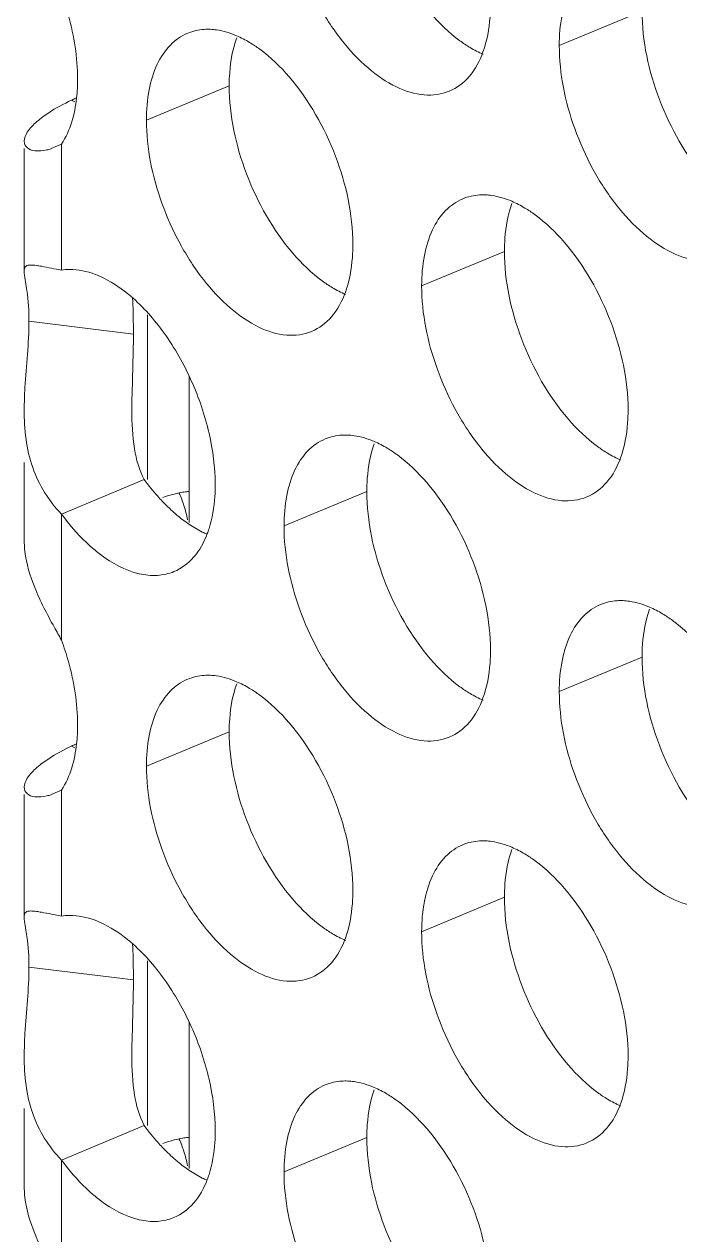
# Model space of a CAD drawing. Header units: millimetres. Extents: x 0 to 2524, y 0 to 1785.
# Drawn here: x 1789.22 to 1794.09, y 810.07 to 819.07 of the extents above; entities that cross this region are included whole.
import ezdxf

# ---------------------------------------------------------------- set-up
doc = ezdxf.new("R2010")
doc.units = ezdxf.units.MM
doc.header["$LTSCALE"] = 0.1
doc.layers.add('标注', color=251, linetype='Continuous', lineweight=9)

msp = doc.modelspace()

# ---------------------------------------------------------------- linework, layer by layer
at = {"layer": '标注'}
for p, q in [((1793.8132, 819.165), (1793.198, 818.9093)), ((1790.7447, 818.6106), (1790.1295, 818.3549)), ((1789.5986, 818.4908), (1789.5727, 818.5037)), ((1789.2212, 817.2346), (1789.2212, 818.1454)), ((1789.4984, 818.177), (1789.4205, 818.1454)), ((1789.4984, 818.177), (1789.4984, 817.2407)), ((1792.7904, 817.3802), (1792.1752, 817.1245)), ((1790.1384, 816.9084), (1790.1384, 815.6838)), ((1790.0329, 816.766), (1789.2563, 816.8621)), ((1790.4461, 815.366), (1790.4461, 816.4494)), ((1789.2212, 815.2377), (1789.2212, 815.8117)), ((1790.1136, 815.6838), (1789.4984, 815.4281)), ((1791.7675, 815.5954), (1791.1524, 815.3397)), ((1789.4984, 815.4281), (1789.4984, 814.4918)), ((1793.8132, 814.365), (1793.198, 814.1093)), ((1790.7447, 813.8106), (1790.1295, 813.5549)), ((1789.5986, 813.6908), (1789.5727, 813.7037)), ((1789.4984, 813.377), (1789.4205, 813.3454)), ((1789.4984, 813.377), (1789.4984, 812.4407)), ((1789.2212, 812.4346), (1789.2212, 813.3454)), ((1792.7904, 812.5802), (1792.1752, 812.3245)), ((1790.0329, 811.966), (1789.2563, 812.0621)), ((1790.1384, 812.1084), (1790.1384, 810.8838)), ((1790.4461, 810.566), (1790.4461, 811.6494)), ((1789.2212, 810.4377), (1789.2212, 811.0117)), ((1790.1136, 810.8838), (1789.4984, 810.6281)), ((1791.7675, 810.7954), (1791.1524, 810.5397)), ((1789.4984, 810.6281), (1789.4984, 809.6918))]:
    msp.add_line(p, q, dxfattribs=at)
for centre, radius, start, end in [((1789.1882, 819.3494), 0.929, 294.44883, 296.47049), ((1791.472, 816.6795), 1.6842, 216.24369, 221.66519), ((1791.3609, 816.5824), 1.5367, 221.71232, 223.51512), ((1790.5007, 814.944), 0.6543, 98.11425, 102.08395), ((1790.4936, 814.9923), 0.6055, 94.3287, 98.10278), ((1791.0543, 816.248), 1.0824, 230.33246, 235.77961), ((1789.8727, 815.5504), 0.758, 339.34278, 342.32676), ((1790.4674, 816.0282), 1.1282, 230.38894, 233.03812), ((1789.1882, 814.5494), 0.929, 294.44883, 296.47049), ((1791.472, 811.8795), 1.6842, 216.24369, 221.66519), ((1790.5007, 810.144), 0.6543, 98.11425, 102.08395), ((1790.4936, 810.1923), 0.6055, 94.3287, 98.10278), ((1791.3609, 811.7824), 1.5367, 221.71232, 223.51512), ((1791.0543, 811.448), 1.0824, 230.33246, 235.77961), ((1789.8727, 810.7504), 0.758, 339.34278, 342.32676), ((1790.4674, 811.2282), 1.1282, 230.38894, 233.03812)]:
    msp.add_arc(centre, radius, start, end, dxfattribs=at)
for points, knots in [([(1792.38, 818.5703), (1792.3224, 818.5464), (1792.1835, 818.5284), (1791.9711, 818.5973), (1791.761, 818.7436), (1791.564, 818.9567), (1791.3928, 819.2218), (1791.2193, 819.6108), (1791.1524, 819.931), (1791.1524, 820.1397)], [0, 0, 0, 0, 0.08419, 0.180629, 0.294901, 0.426206, 0.569756, 0.71848, 1, 1, 1, 1]), ([(1793.198, 818.9093), (1793.198, 818.9849), (1793.2095, 819.1275), (1793.267, 819.3206), (1793.3641, 819.471), (1793.4566, 819.536), (1793.5046, 819.5559)], [0, 0, 0, 0, 0.300633, 0.564844, 0.793499, 1, 1, 1, 1]), ([(1789.4984, 819.2918), (1789.5177, 819.2391), (1789.5833, 819.0354), (1789.6181, 818.8205), (1789.6181, 818.6624)], [0, 0, 0, 0, 0.26181, 1, 1, 1, 1]), ([(1792.5347, 818.8948), (1792.5088, 818.9103), (1792.4008, 818.983), (1792.3063, 819.0747), (1792.2411, 819.1504)], [0, 0, 0, 0, 0.231736, 1, 1, 1, 1]), ([(1792.6866, 819.2169), (1792.6866, 819.1846), (1792.6824, 819.0646), (1792.6608, 818.9443), (1792.631, 818.8617)], [0, 0, 0, 0, 0.269025, 1, 1, 1, 1]), ([(1794.2868, 817.9201), (1794.1384, 818.0926), (1793.9129, 818.4926), (1793.8132, 818.9424), (1793.8132, 819.165)], [0, 0, 0, 0, 0.505546, 1, 1, 1, 1]), ([(1790.1295, 818.3549), (1790.1295, 818.4305), (1790.141, 818.573), (1790.1985, 818.7661), (1790.2956, 818.9165), (1790.3881, 818.9816), (1790.4361, 819.0015)], [0, 0, 0, 0, 0.300633, 0.564844, 0.793499, 1, 1, 1, 1]), ([(1790.4361, 819.0015), (1790.475, 819.0176), (1790.5317, 819.0302), (1790.5885, 819.0307), (1790.6031, 819.0302)], [0, 0, 0, 0, 0.741995, 1, 1, 1, 1]), ([(1790.6031, 819.0302), (1790.6191, 819.0295), (1790.6867, 819.0231), (1790.7525, 819.0029), (1790.8, 818.9825)], [0, 0, 0, 0, 0.236225, 1, 1, 1, 1]), ([(1790.7447, 818.6106), (1790.7447, 818.6429), (1790.749, 818.7629), (1790.7705, 818.8831), (1790.8004, 818.9657)], [0, 0, 0, 0, 0.269025, 1, 1, 1, 1]), ([(1790.8967, 818.9327), (1790.9225, 818.9172), (1791.0305, 818.8444), (1791.1251, 818.7528), (1791.1902, 818.677)], [0, 0, 0, 0, 0.231736, 1, 1, 1, 1]), ([(1792.631, 818.8617), (1792.6072, 818.796), (1792.5451, 818.6769), (1792.4366, 818.5937), (1792.38, 818.5703)], [0, 0, 0, 0, 0.533077, 1, 1, 1, 1]), ([(1794.4257, 817.3399), (1794.3681, 817.316), (1794.2292, 817.298), (1794.0168, 817.3669), (1793.8067, 817.5133), (1793.6097, 817.7263), (1793.4385, 817.9914), (1793.265, 818.3804), (1793.198, 818.7006), (1793.198, 818.9093)], [0, 0, 0, 0, 0.08419, 0.180629, 0.294901, 0.426206, 0.569756, 0.71848, 1, 1, 1, 1]), ([(1789.6181, 818.6624), (1789.6181, 818.6151), (1789.6097, 818.4481), (1789.5643, 818.2779), (1789.4984, 818.177)], [0, 0, 0, 0, 0.282087, 1, 1, 1, 1]), ([(1791.2183, 817.3656), (1791.0699, 817.5382), (1790.8444, 817.9382), (1790.7447, 818.3879), (1790.7447, 818.6106)], [0, 0, 0, 0, 0.505546, 1, 1, 1, 1]), ([(1791.1902, 818.677), (1791.3386, 818.5044), (1791.5641, 818.1044), (1791.6638, 817.6547), (1791.6638, 817.4321)], [0, 0, 0, 0, 0.505546, 1, 1, 1, 1]), ([(1789.3592, 818.3792), (1789.3738, 818.39), (1789.4417, 818.4369), (1789.5146, 818.4761), (1789.5727, 818.5037)], [0, 0, 0, 0, 0.220086, 1, 1, 1, 1]), ([(1789.2213, 818.1983), (1789.2215, 818.2217), (1789.2472, 818.2791), (1789.289, 818.3212), (1789.316, 818.3447)], [0, 0, 0, 0, 0.395219, 1, 1, 1, 1]), ([(1791.3572, 816.7855), (1791.2996, 816.7615), (1791.1607, 816.7436), (1790.9483, 816.8125), (1790.7382, 816.9588), (1790.5412, 817.1719), (1790.37, 817.437), (1790.1965, 817.826), (1790.1295, 818.1462), (1790.1295, 818.3549)], [0, 0, 0, 0, 0.08419, 0.180629, 0.294901, 0.426206, 0.569756, 0.71848, 1, 1, 1, 1]), ([(1789.2991, 818.1277), (1789.2789, 818.1305), (1789.2395, 818.1415), (1789.2212, 818.1809), (1789.2213, 818.1983)], [0, 0, 0, 0, 0.539356, 1, 1, 1, 1]), ([(1789.4213, 818.1428), (1789.4104, 818.1392), (1789.3708, 818.1281), (1789.3286, 818.1235), (1789.2991, 818.1277)], [0, 0, 0, 0, 0.278012, 1, 1, 1, 1]), ([(1792.4818, 817.7711), (1792.5207, 817.7872), (1792.5774, 817.7999), (1792.6341, 817.8004), (1792.6488, 817.7998)], [0, 0, 0, 0, 0.741995, 1, 1, 1, 1]), ([(1792.6488, 817.7998), (1792.6648, 817.7991), (1792.7323, 817.7927), (1792.7982, 817.7725), (1792.8457, 817.7521)], [0, 0, 0, 0, 0.236225, 1, 1, 1, 1]), ([(1792.1752, 817.1245), (1792.1752, 817.2001), (1792.1867, 817.3427), (1792.2441, 817.5358), (1792.3413, 817.6862), (1792.4338, 817.7512), (1792.4818, 817.7711)], [0, 0, 0, 0, 0.300633, 0.564844, 0.793499, 1, 1, 1, 1]), ([(1792.7904, 817.3802), (1792.7904, 817.4125), (1792.7947, 817.5325), (1792.8162, 817.6528), (1792.846, 817.7353)], [0, 0, 0, 0, 0.269025, 1, 1, 1, 1]), ([(1792.9423, 817.7023), (1792.9682, 817.6868), (1793.0762, 817.6141), (1793.1707, 817.5224), (1793.2359, 817.4467)], [0, 0, 0, 0, 0.231736, 1, 1, 1, 1]), ([(1791.6638, 817.4321), (1791.6638, 817.3998), (1791.6595, 817.2798), (1791.638, 817.1595), (1791.6081, 817.0769)], [0, 0, 0, 0, 0.269025, 1, 1, 1, 1]), ([(1793.2359, 817.4467), (1793.3843, 817.2741), (1793.6098, 816.8741), (1793.7095, 816.4243), (1793.7095, 816.2017)], [0, 0, 0, 0, 0.505546, 1, 1, 1, 1]), ([(1791.5118, 817.1099), (1791.486, 817.1255), (1791.378, 817.1982), (1791.2834, 817.2898), (1791.2183, 817.3656)], [0, 0, 0, 0, 0.231736, 1, 1, 1, 1]), ([(1793.2639, 816.1352), (1793.1155, 816.3078), (1792.8901, 816.7078), (1792.7904, 817.1576), (1792.7904, 817.3802)], [0, 0, 0, 0, 0.505546, 1, 1, 1, 1]), ([(1789.2213, 817.2345), (1789.2213, 817.2453), (1789.2236, 817.269), (1789.2463, 817.2768), (1789.2561, 817.278)], [0, 0, 0, 0, 0.522014, 1, 1, 1, 1]), ([(1789.2561, 817.278), (1789.2598, 817.2784), (1789.2786, 817.2794), (1789.2973, 817.2771), (1789.312, 817.2751)], [0, 0, 0, 0, 0.202313, 1, 1, 1, 1]), ([(1789.312, 817.2751), (1789.3244, 817.2733), (1789.3867, 817.2629), (1789.4486, 817.25), (1789.4984, 817.2407)], [0, 0, 0, 0, 0.19728, 1, 1, 1, 1]), ([(1789.4984, 817.2407), (1789.518, 817.2438), (1789.6024, 817.2506), (1789.6876, 817.2322), (1789.7481, 817.2094)], [0, 0, 0, 0, 0.23435, 1, 1, 1, 1]), ([(1789.2563, 816.8621), (1789.2563, 816.9376), (1789.2508, 817.0577), (1789.2257, 817.175), (1789.222, 817.2189)], [0, 0, 0, 0, 0.631705, 1, 1, 1, 1]), ([(1789.7481, 817.2094), (1789.7706, 817.201), (1789.8657, 817.1591), (1789.9519, 817.0989), (1790.0126, 817.0472)], [0, 0, 0, 0, 0.231395, 1, 1, 1, 1]), ([(1791.6081, 817.0769), (1791.5844, 817.0112), (1791.5223, 816.8921), (1791.4137, 816.8089), (1791.3572, 816.7855)], [0, 0, 0, 0, 0.533077, 1, 1, 1, 1]), ([(1793.4029, 815.5551), (1793.3452, 815.5312), (1793.2064, 815.5132), (1792.994, 815.5821), (1792.7838, 815.7284), (1792.5868, 815.9415), (1792.4157, 816.2066), (1792.2422, 816.5956), (1792.1752, 816.9158), (1792.1752, 817.1245)], [0, 0, 0, 0, 0.08419, 0.180629, 0.294901, 0.426206, 0.569756, 0.71848, 1, 1, 1, 1]), ([(1790.0126, 817.0472), (1790.1066, 816.9673), (1790.2795, 816.7701), (1790.4756, 816.4228), (1790.6057, 816.041), (1790.6409, 815.7752), (1790.6409, 815.6473)], [0, 0, 0, 0, 0.235194, 0.49405, 0.756072, 1, 1, 1, 1]), ([(1790.0329, 816.766), (1790.0329, 816.789), (1790.0324, 816.8775), (1790.0298, 816.966), (1790.0273, 817.0314)], [0, 0, 0, 0, 0.260225, 1, 1, 1, 1]), ([(1789.2213, 816.2014), (1789.2213, 816.2568), (1789.2299, 816.4773), (1789.2563, 816.697), (1789.2563, 816.8621)], [0, 0, 0, 0, 0.251377, 1, 1, 1, 1]), ([(1790.0212, 816.2013), (1790.0212, 816.2504), (1790.025, 816.4387), (1790.0329, 816.6269), (1790.0329, 816.766)], [0, 0, 0, 0, 0.261174, 1, 1, 1, 1]), ([(1789.4984, 815.4281), (1789.4032, 815.5249), (1789.2506, 815.7731), (1789.2214, 816.0575), (1789.2213, 816.2014)], [0, 0, 0, 0, 0.485599, 1, 1, 1, 1]), ([(1793.7095, 816.2017), (1793.7095, 816.1694), (1793.7052, 816.0494), (1793.6837, 815.9291), (1793.6538, 815.8466)], [0, 0, 0, 0, 0.269025, 1, 1, 1, 1]), ([(1793.5575, 815.8796), (1793.5317, 815.8951), (1793.4236, 815.9678), (1793.3291, 816.0595), (1793.2639, 816.1352)], [0, 0, 0, 0, 0.231736, 1, 1, 1, 1]), ([(1791.1524, 815.3397), (1791.1524, 815.4153), (1791.1638, 815.5578), (1791.2213, 815.751), (1791.3184, 815.9014), (1791.411, 815.9664), (1791.4589, 815.9863)], [0, 0, 0, 0, 0.300633, 0.564844, 0.793499, 1, 1, 1, 1]), ([(1791.4589, 815.9863), (1791.4978, 816.0024), (1791.5546, 816.0151), (1791.6113, 816.0156), (1791.6259, 816.015)], [0, 0, 0, 0, 0.741995, 1, 1, 1, 1]), ([(1791.6259, 816.015), (1791.6419, 816.0143), (1791.7095, 816.0079), (1791.7753, 815.9877), (1791.8229, 815.9673)], [0, 0, 0, 0, 0.236225, 1, 1, 1, 1]), ([(1791.7675, 815.5954), (1791.7675, 815.6277), (1791.7718, 815.7477), (1791.7934, 815.8679), (1791.8232, 815.9505)], [0, 0, 0, 0, 0.269025, 1, 1, 1, 1]), ([(1791.9195, 815.9175), (1791.9453, 815.902), (1792.0534, 815.8293), (1792.1479, 815.7376), (1792.2131, 815.6618)], [0, 0, 0, 0, 0.231736, 1, 1, 1, 1]), ([(1793.6538, 815.8466), (1793.63, 815.7808), (1793.5679, 815.6618), (1793.4594, 815.5785), (1793.4029, 815.5551)], [0, 0, 0, 0, 0.533077, 1, 1, 1, 1]), ([(1790.6409, 815.6473), (1790.6409, 815.6178), (1790.6374, 815.5076), (1790.6195, 815.3973), (1790.5949, 815.3203)], [0, 0, 0, 0, 0.267106, 1, 1, 1, 1]), ([(1792.2131, 815.6618), (1792.3615, 815.4893), (1792.5869, 815.0893), (1792.6866, 814.6395), (1792.6866, 814.4169)], [0, 0, 0, 0, 0.505546, 1, 1, 1, 1]), ([(1792.2411, 814.3504), (1792.0927, 814.523), (1791.8672, 814.923), (1791.7675, 815.3728), (1791.7675, 815.5954)], [0, 0, 0, 0, 0.505546, 1, 1, 1, 1]), ([(1790.3633, 815.4148), (1790.3533, 815.423), (1790.3127, 815.4578), (1790.2744, 815.495), (1790.2465, 815.5243)], [0, 0, 0, 0, 0.243044, 1, 1, 1, 1]), ([(1789.7481, 815.1591), (1789.7257, 815.1776), (1789.6342, 815.2592), (1789.5538, 815.3528), (1789.4984, 815.4281)], [0, 0, 0, 0, 0.237008, 1, 1, 1, 1]), ([(1790.5778, 815.2787), (1790.5667, 815.2836), (1790.5209, 815.3053), (1790.4773, 815.3314), (1790.4455, 815.3529)], [0, 0, 0, 0, 0.24028, 1, 1, 1, 1]), ([(1790.5819, 815.283), (1790.5579, 815.2194), (1790.4959, 815.104), (1790.3897, 815.0236), (1790.3344, 815.0006)], [0, 0, 0, 0, 0.531803, 1, 1, 1, 1]), ([(1792.38, 813.7703), (1792.3224, 813.7464), (1792.1835, 813.7284), (1791.9711, 813.7973), (1791.761, 813.9436), (1791.564, 814.1567), (1791.3928, 814.4218), (1791.2193, 814.8108), (1791.1524, 815.131), (1791.1524, 815.3397)], [0, 0, 0, 0, 0.08419, 0.180629, 0.294901, 0.426206, 0.569756, 0.71848, 1, 1, 1, 1]), ([(1789.2213, 815.2377), (1789.2213, 815.2082), (1789.2291, 815.0867), (1789.265, 814.9686), (1789.2991, 814.8832)], [0, 0, 0, 0, 0.242838, 1, 1, 1, 1]), ([(1790.3344, 815.0006), (1790.2955, 814.9844), (1790.2082, 814.9651), (1790.0127, 814.9858), (1789.8743, 815.0626), (1789.7891, 815.1267)], [0, 0, 0, 0, 0.217094, 0.450255, 1, 1, 1, 1]), ([(1789.2991, 814.8832), (1789.34, 814.7807), (1789.4084, 814.6505), (1789.4807, 814.5232), (1789.4984, 814.4918)], [0, 0, 0, 0, 0.753574, 1, 1, 1, 1]), ([(1793.198, 814.1093), (1793.198, 814.1849), (1793.2095, 814.3275), (1793.267, 814.5206), (1793.3641, 814.671), (1793.4566, 814.736), (1793.5046, 814.7559)], [0, 0, 0, 0, 0.300633, 0.564844, 0.793499, 1, 1, 1, 1]), ([(1793.5046, 814.7559), (1793.5435, 814.772), (1793.6002, 814.7847), (1793.657, 814.7852), (1793.6716, 814.7846)], [0, 0, 0, 0, 0.741995, 1, 1, 1, 1]), ([(1793.6716, 814.7846), (1793.6876, 814.784), (1793.7552, 814.7776), (1793.821, 814.7573), (1793.8686, 814.7369)], [0, 0, 0, 0, 0.236225, 1, 1, 1, 1]), ([(1793.8132, 814.365), (1793.8132, 814.3973), (1793.8175, 814.5173), (1793.839, 814.6376), (1793.8689, 814.7202)], [0, 0, 0, 0, 0.269025, 1, 1, 1, 1]), ([(1793.9652, 814.6871), (1793.991, 814.6716), (1794.099, 814.5989), (1794.1936, 814.5072), (1794.2587, 814.4315)], [0, 0, 0, 0, 0.231736, 1, 1, 1, 1]), ([(1789.4984, 814.4918), (1789.5177, 814.4391), (1789.5833, 814.2354), (1789.6181, 814.0205), (1789.6181, 813.8624)], [0, 0, 0, 0, 0.26181, 1, 1, 1, 1]), ([(1792.6866, 814.4169), (1792.6866, 814.3846), (1792.6824, 814.2646), (1792.6608, 814.1443), (1792.631, 814.0617)], [0, 0, 0, 0, 0.269025, 1, 1, 1, 1]), ([(1794.2868, 813.1201), (1794.1384, 813.2926), (1793.9129, 813.6926), (1793.8132, 814.1424), (1793.8132, 814.365)], [0, 0, 0, 0, 0.505546, 1, 1, 1, 1]), ([(1792.5347, 814.0948), (1792.5088, 814.1103), (1792.4008, 814.183), (1792.3063, 814.2747), (1792.2411, 814.3504)], [0, 0, 0, 0, 0.231736, 1, 1, 1, 1]), ([(1790.1295, 813.5549), (1790.1295, 813.6305), (1790.141, 813.773), (1790.1985, 813.9661), (1790.2956, 814.1165), (1790.3881, 814.1816), (1790.4361, 814.2015)], [0, 0, 0, 0, 0.300633, 0.564844, 0.793499, 1, 1, 1, 1]), ([(1790.4361, 814.2015), (1790.475, 814.2176), (1790.5317, 814.2302), (1790.5885, 814.2307), (1790.6031, 814.2302)], [0, 0, 0, 0, 0.741995, 1, 1, 1, 1]), ([(1790.6031, 814.2302), (1790.6191, 814.2295), (1790.6867, 814.2231), (1790.7525, 814.2029), (1790.8, 814.1825)], [0, 0, 0, 0, 0.236225, 1, 1, 1, 1]), ([(1790.7447, 813.8106), (1790.7447, 813.8429), (1790.749, 813.9629), (1790.7705, 814.0831), (1790.8004, 814.1657)], [0, 0, 0, 0, 0.269025, 1, 1, 1, 1]), ([(1790.8967, 814.1327), (1790.9225, 814.1172), (1791.0305, 814.0444), (1791.1251, 813.9528), (1791.1902, 813.877)], [0, 0, 0, 0, 0.231736, 1, 1, 1, 1]), ([(1794.4257, 812.5399), (1794.3681, 812.516), (1794.2292, 812.498), (1794.0168, 812.5669), (1793.8067, 812.7133), (1793.6097, 812.9263), (1793.4385, 813.1914), (1793.265, 813.5804), (1793.198, 813.9006), (1793.198, 814.1093)], [0, 0, 0, 0, 0.08419, 0.180629, 0.294901, 0.426206, 0.569756, 0.71848, 1, 1, 1, 1]), ([(1792.631, 814.0617), (1792.6072, 813.996), (1792.5451, 813.8769), (1792.4366, 813.7937), (1792.38, 813.7703)], [0, 0, 0, 0, 0.533077, 1, 1, 1, 1]), ([(1789.6181, 813.8624), (1789.6181, 813.8151), (1789.6097, 813.6481), (1789.5643, 813.4779), (1789.4984, 813.377)], [0, 0, 0, 0, 0.282087, 1, 1, 1, 1]), ([(1791.1902, 813.877), (1791.3386, 813.7044), (1791.5641, 813.3044), (1791.6638, 812.8547), (1791.6638, 812.6321)], [0, 0, 0, 0, 0.505546, 1, 1, 1, 1]), ([(1791.2183, 812.5656), (1791.0699, 812.7382), (1790.8444, 813.1382), (1790.7447, 813.5879), (1790.7447, 813.8106)], [0, 0, 0, 0, 0.505546, 1, 1, 1, 1]), ([(1789.3592, 813.5792), (1789.3738, 813.59), (1789.4417, 813.6369), (1789.5146, 813.6761), (1789.5727, 813.7037)], [0, 0, 0, 0, 0.220086, 1, 1, 1, 1]), ([(1791.3572, 811.9855), (1791.2996, 811.9615), (1791.1607, 811.9436), (1790.9483, 812.0125), (1790.7382, 812.1588), (1790.5412, 812.3719), (1790.37, 812.637), (1790.1965, 813.026), (1790.1295, 813.3462), (1790.1295, 813.5549)], [0, 0, 0, 0, 0.08419, 0.180629, 0.294901, 0.426206, 0.569756, 0.71848, 1, 1, 1, 1]), ([(1789.2213, 813.3983), (1789.2215, 813.4217), (1789.2472, 813.4791), (1789.289, 813.5212), (1789.316, 813.5447)], [0, 0, 0, 0, 0.395219, 1, 1, 1, 1]), ([(1789.2991, 813.3277), (1789.2789, 813.3305), (1789.2395, 813.3415), (1789.2212, 813.3809), (1789.2213, 813.3983)], [0, 0, 0, 0, 0.539356, 1, 1, 1, 1]), ([(1789.4213, 813.3428), (1789.4104, 813.3392), (1789.3708, 813.3281), (1789.3286, 813.3235), (1789.2991, 813.3277)], [0, 0, 0, 0, 0.278012, 1, 1, 1, 1]), ([(1792.1752, 812.3245), (1792.1752, 812.4001), (1792.1867, 812.5427), (1792.2441, 812.7358), (1792.3413, 812.8862), (1792.4338, 812.9512), (1792.4818, 812.9711)], [0, 0, 0, 0, 0.300633, 0.564844, 0.793499, 1, 1, 1, 1]), ([(1792.4818, 812.9711), (1792.5207, 812.9872), (1792.5774, 812.9999), (1792.6341, 813.0004), (1792.6488, 812.9998)], [0, 0, 0, 0, 0.741995, 1, 1, 1, 1]), ([(1792.6488, 812.9998), (1792.6648, 812.9991), (1792.7323, 812.9927), (1792.7982, 812.9725), (1792.8457, 812.9521)], [0, 0, 0, 0, 0.236225, 1, 1, 1, 1]), ([(1792.7904, 812.5802), (1792.7904, 812.6125), (1792.7947, 812.7325), (1792.8162, 812.8528), (1792.846, 812.9353)], [0, 0, 0, 0, 0.269025, 1, 1, 1, 1]), ([(1792.9423, 812.9023), (1792.9682, 812.8868), (1793.0762, 812.8141), (1793.1707, 812.7224), (1793.2359, 812.6467)], [0, 0, 0, 0, 0.231736, 1, 1, 1, 1]), ([(1791.5118, 812.3099), (1791.486, 812.3255), (1791.378, 812.3982), (1791.2834, 812.4898), (1791.2183, 812.5656)], [0, 0, 0, 0, 0.231736, 1, 1, 1, 1]), ([(1791.6638, 812.6321), (1791.6638, 812.5998), (1791.6595, 812.4798), (1791.638, 812.3595), (1791.6081, 812.2769)], [0, 0, 0, 0, 0.269025, 1, 1, 1, 1]), ([(1793.2639, 811.3352), (1793.1155, 811.5078), (1792.8901, 811.9078), (1792.7904, 812.3576), (1792.7904, 812.5802)], [0, 0, 0, 0, 0.505546, 1, 1, 1, 1]), ([(1793.2359, 812.6467), (1793.3843, 812.4741), (1793.6098, 812.0741), (1793.7095, 811.6243), (1793.7095, 811.4017)], [0, 0, 0, 0, 0.505546, 1, 1, 1, 1]), ([(1789.2213, 812.4345), (1789.2213, 812.4453), (1789.2236, 812.469), (1789.2463, 812.4768), (1789.2561, 812.478)], [0, 0, 0, 0, 0.522014, 1, 1, 1, 1]), ([(1789.2561, 812.478), (1789.2598, 812.4784), (1789.2786, 812.4794), (1789.2973, 812.4771), (1789.312, 812.4751)], [0, 0, 0, 0, 0.202313, 1, 1, 1, 1]), ([(1789.312, 812.4751), (1789.3244, 812.4733), (1789.3867, 812.4629), (1789.4486, 812.45), (1789.4984, 812.4407)], [0, 0, 0, 0, 0.19728, 1, 1, 1, 1]), ([(1789.2563, 812.0621), (1789.2563, 812.1376), (1789.2508, 812.2577), (1789.2257, 812.375), (1789.222, 812.4189)], [0, 0, 0, 0, 0.631705, 1, 1, 1, 1]), ([(1789.4984, 812.4407), (1789.518, 812.4438), (1789.6024, 812.4506), (1789.6876, 812.4322), (1789.7481, 812.4094)], [0, 0, 0, 0, 0.23435, 1, 1, 1, 1]), ([(1789.7481, 812.4094), (1789.7706, 812.401), (1789.8657, 812.3591), (1789.9519, 812.2989), (1790.0126, 812.2472)], [0, 0, 0, 0, 0.231395, 1, 1, 1, 1]), ([(1793.4029, 810.7551), (1793.3452, 810.7312), (1793.2064, 810.7132), (1792.994, 810.7821), (1792.7838, 810.9284), (1792.5868, 811.1415), (1792.4157, 811.4066), (1792.2422, 811.7956), (1792.1752, 812.1158), (1792.1752, 812.3245)], [0, 0, 0, 0, 0.08419, 0.180629, 0.294901, 0.426206, 0.569756, 0.71848, 1, 1, 1, 1]), ([(1790.0126, 812.2472), (1790.1066, 812.1673), (1790.2795, 811.9701), (1790.4756, 811.6228), (1790.6057, 811.241), (1790.6409, 810.9752), (1790.6409, 810.8473)], [0, 0, 0, 0, 0.235194, 0.49405, 0.756072, 1, 1, 1, 1]), ([(1790.0329, 811.966), (1790.0329, 811.989), (1790.0324, 812.0775), (1790.0298, 812.166), (1790.0273, 812.2314)], [0, 0, 0, 0, 0.260225, 1, 1, 1, 1]), ([(1791.6081, 812.2769), (1791.5844, 812.2112), (1791.5223, 812.0921), (1791.4137, 812.0089), (1791.3572, 811.9855)], [0, 0, 0, 0, 0.533077, 1, 1, 1, 1]), ([(1789.2213, 811.4014), (1789.2213, 811.4568), (1789.2299, 811.6773), (1789.2563, 811.897), (1789.2563, 812.0621)], [0, 0, 0, 0, 0.251377, 1, 1, 1, 1]), ([(1790.0212, 811.4013), (1790.0212, 811.4504), (1790.025, 811.6387), (1790.0329, 811.8269), (1790.0329, 811.966)], [0, 0, 0, 0, 0.261174, 1, 1, 1, 1]), ([(1789.4984, 810.6281), (1789.4032, 810.7249), (1789.2506, 810.9731), (1789.2214, 811.2575), (1789.2213, 811.4014)], [0, 0, 0, 0, 0.485599, 1, 1, 1, 1]), ([(1793.7095, 811.4017), (1793.7095, 811.3694), (1793.7052, 811.2494), (1793.6837, 811.1291), (1793.6538, 811.0466)], [0, 0, 0, 0, 0.269025, 1, 1, 1, 1]), ([(1793.5575, 811.0796), (1793.5317, 811.0951), (1793.4236, 811.1678), (1793.3291, 811.2595), (1793.2639, 811.3352)], [0, 0, 0, 0, 0.231736, 1, 1, 1, 1]), ([(1791.4589, 811.1863), (1791.4978, 811.2024), (1791.5546, 811.2151), (1791.6113, 811.2156), (1791.6259, 811.215)], [0, 0, 0, 0, 0.741995, 1, 1, 1, 1]), ([(1791.6259, 811.215), (1791.6419, 811.2143), (1791.7095, 811.2079), (1791.7753, 811.1877), (1791.8229, 811.1673)], [0, 0, 0, 0, 0.236225, 1, 1, 1, 1]), ([(1791.1524, 810.5397), (1791.1524, 810.6153), (1791.1638, 810.7578), (1791.2213, 810.951), (1791.3184, 811.1014), (1791.411, 811.1664), (1791.4589, 811.1863)], [0, 0, 0, 0, 0.300633, 0.564844, 0.793499, 1, 1, 1, 1]), ([(1791.7675, 810.7954), (1791.7675, 810.8277), (1791.7718, 810.9477), (1791.7934, 811.0679), (1791.8232, 811.1505)], [0, 0, 0, 0, 0.269025, 1, 1, 1, 1]), ([(1791.9195, 811.1175), (1791.9453, 811.102), (1792.0534, 811.0293), (1792.1479, 810.9376), (1792.2131, 810.8618)], [0, 0, 0, 0, 0.231736, 1, 1, 1, 1]), ([(1793.6538, 811.0466), (1793.63, 810.9808), (1793.5679, 810.8618), (1793.4594, 810.7785), (1793.4029, 810.7551)], [0, 0, 0, 0, 0.533077, 1, 1, 1, 1]), ([(1792.2131, 810.8618), (1792.3615, 810.6893), (1792.5869, 810.2893), (1792.6866, 809.8395), (1792.6866, 809.6169)], [0, 0, 0, 0, 0.505546, 1, 1, 1, 1]), ([(1790.6409, 810.8473), (1790.6409, 810.8178), (1790.6374, 810.7076), (1790.6195, 810.5973), (1790.5949, 810.5203)], [0, 0, 0, 0, 0.267106, 1, 1, 1, 1]), ([(1792.2411, 809.5504), (1792.0927, 809.723), (1791.8672, 810.123), (1791.7675, 810.5728), (1791.7675, 810.7954)], [0, 0, 0, 0, 0.505546, 1, 1, 1, 1]), ([(1790.3633, 810.6148), (1790.3533, 810.623), (1790.3127, 810.6578), (1790.2744, 810.695), (1790.2465, 810.7243)], [0, 0, 0, 0, 0.243044, 1, 1, 1, 1]), ([(1789.7481, 810.3591), (1789.7257, 810.3776), (1789.6342, 810.4592), (1789.5538, 810.5528), (1789.4984, 810.6281)], [0, 0, 0, 0, 0.237008, 1, 1, 1, 1]), ([(1790.5778, 810.4787), (1790.5667, 810.4836), (1790.5209, 810.5053), (1790.4773, 810.5314), (1790.4455, 810.5529)], [0, 0, 0, 0, 0.24028, 1, 1, 1, 1]), ([(1792.38, 808.9703), (1792.3224, 808.9464), (1792.1835, 808.9284), (1791.9711, 808.9973), (1791.761, 809.1436), (1791.564, 809.3567), (1791.3928, 809.6218), (1791.2193, 810.0108), (1791.1524, 810.331), (1791.1524, 810.5397)], [0, 0, 0, 0, 0.08419, 0.180629, 0.294901, 0.426206, 0.569756, 0.71848, 1, 1, 1, 1]), ([(1789.2213, 810.4377), (1789.2213, 810.4082), (1789.2291, 810.2867), (1789.265, 810.1686), (1789.2991, 810.0832)], [0, 0, 0, 0, 0.242838, 1, 1, 1, 1]), ([(1790.5819, 810.483), (1790.5579, 810.4194), (1790.4959, 810.304), (1790.3897, 810.2236), (1790.3344, 810.2006)], [0, 0, 0, 0, 0.531803, 1, 1, 1, 1]), ([(1790.3344, 810.2006), (1790.2955, 810.1844), (1790.2082, 810.1651), (1790.0127, 810.1858), (1789.8743, 810.2626), (1789.7891, 810.3267)], [0, 0, 0, 0, 0.217094, 0.450255, 1, 1, 1, 1]), ([(1789.2991, 810.0832), (1789.34, 809.9807), (1789.4084, 809.8505), (1789.4807, 809.7232), (1789.4984, 809.6918)], [0, 0, 0, 0, 0.753574, 1, 1, 1, 1])]:
    msp.add_open_spline(points, degree=3, knots=knots, dxfattribs=at)
for points in [[(1790.8, 818.9825), (1790.8333, 818.9682), (1790.8656, 818.9514), (1790.8967, 818.9327)], [(1792.6313, 818.845), (1792.598, 818.8593), (1792.5657, 818.8761), (1792.5347, 818.8948)], [(1789.316, 818.3447), (1789.3299, 818.3568), (1789.3444, 818.3683), (1789.3592, 818.3792)], [(1792.8457, 817.7521), (1792.879, 817.7378), (1792.9113, 817.721), (1792.9423, 817.7023)], [(1789.222, 817.2189), (1789.2216, 817.2241), (1789.2213, 817.2293), (1789.2213, 817.2345)], [(1791.6084, 817.0602), (1791.5752, 817.0744), (1791.5429, 817.0913), (1791.5118, 817.1099)], [(1790.0406, 815.9137), (1790.025, 816.0085), (1790.0213, 816.1052), (1790.0212, 816.2013)], [(1790.1136, 815.6838), (1790.0753, 815.7545), (1790.0537, 815.8344), (1790.0406, 815.9137)], [(1791.8229, 815.9673), (1791.8562, 815.953), (1791.8884, 815.9362), (1791.9195, 815.9175)], [(1793.6541, 815.8298), (1793.6208, 815.8441), (1793.5886, 815.8609), (1793.5575, 815.8796)], [(1790.3637, 815.5838), (1790.3254, 815.5756), (1790.2877, 815.5641), (1790.2511, 815.5502)], [(1790.4088, 815.4906), (1790.3985, 815.5231), (1790.3861, 815.5549), (1790.3714, 815.5856)], [(1790.4347, 815.3861), (1790.4282, 815.4214), (1790.4196, 815.4564), (1790.4088, 815.4906)], [(1793.8686, 814.7369), (1793.9018, 814.7226), (1793.9341, 814.7058), (1793.9652, 814.6871)], [(1790.8, 814.1825), (1790.8333, 814.1682), (1790.8656, 814.1514), (1790.8967, 814.1327)], [(1792.6313, 814.045), (1792.598, 814.0593), (1792.5657, 814.0761), (1792.5347, 814.0948)], [(1789.316, 813.5447), (1789.3299, 813.5568), (1789.3444, 813.5683), (1789.3592, 813.5792)], [(1792.8457, 812.9521), (1792.879, 812.9378), (1792.9113, 812.921), (1792.9423, 812.9023)], [(1789.222, 812.4189), (1789.2216, 812.4241), (1789.2213, 812.4293), (1789.2213, 812.4345)], [(1791.6084, 812.2602), (1791.5752, 812.2744), (1791.5429, 812.2913), (1791.5118, 812.3099)], [(1790.0406, 811.1137), (1790.025, 811.2085), (1790.0213, 811.3052), (1790.0212, 811.4013)], [(1791.8229, 811.1673), (1791.8562, 811.153), (1791.8884, 811.1362), (1791.9195, 811.1175)], [(1790.1136, 810.8838), (1790.0753, 810.9545), (1790.0537, 811.0344), (1790.0406, 811.1137)], [(1793.6541, 811.0298), (1793.6208, 811.0441), (1793.5886, 811.0609), (1793.5575, 811.0796)], [(1790.3637, 810.7838), (1790.3254, 810.7756), (1790.2877, 810.7641), (1790.2511, 810.7502)], [(1790.4088, 810.6906), (1790.3985, 810.7231), (1790.3861, 810.7549), (1790.3714, 810.7856)], [(1790.4347, 810.5861), (1790.4282, 810.6214), (1790.4196, 810.6564), (1790.4088, 810.6906)]]:
    msp.add_open_spline(points, degree=3, dxfattribs=at)

doc.saveas('drawing.dxf')
